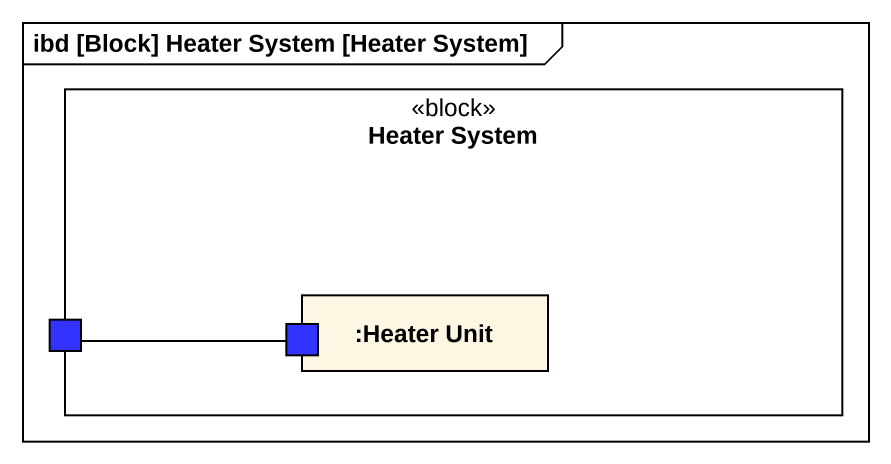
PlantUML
@startuml
mainframe ibd [Block] Heater System [Heater System]
rectangle "Heater System" as Heater_System <<block>> {
  port " " as port1 #3333FF
  rectangle ":Heater Unit" as Heater_Unit {
    port " " as port2 #3333FF
  }
}
port1 -right- port2
@enduml
